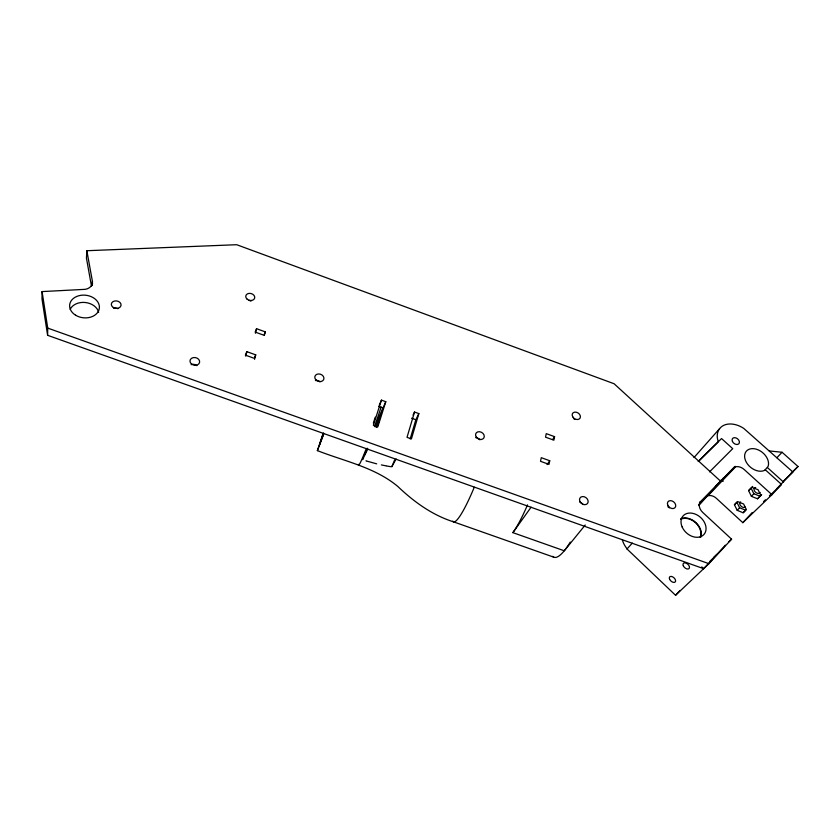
<?xml version="1.0" encoding="UTF-8"?>
<svg xmlns="http://www.w3.org/2000/svg" width="840" height="840" viewBox="0 0 840 840"><rect width="100%" height="100%" fill="white"/><g stroke="black" fill="none" stroke-linecap="round" stroke-linejoin="round"><path stroke-width="1.26" d="M715.386 486.455L720.489 481.1L614.093 383.744L236.691 244.713L86.856 250.719L92.442 281.505C93.167 285.726 89.04 288.781 85.27 289.328L42.074 291.585L42 298.956L47.607 335.307L703.658 568.68L725.372 545.181M47.607 335.307L47.733 328.104L42.074 291.585M86.856 250.719L86.436 258.153L91.497 286.262M92.201 285.159L92.442 281.505M92.348 285.474L92.505 283.038M553.844 557.193L453.401 521.808C432.075 515.014 413.753 501.68 397.719 486.381C374.776 467.271 344.474 461.265 317.373 450.618L322.917 434.185M549.738 460.73L549.003 464.373L540.529 461.318L541.275 457.685L549.738 460.73L547.082 464.552M554.589 436.663L553.875 440.181L545.528 437.157L546.263 433.64L554.589 436.663L552.615 439.572M245.732 356.149L246.855 351.666L255.728 354.858L254.562 359.331M255.413 333.249L256.578 328.713L265.314 331.873L264.401 335.255M410.183 438.963L415.832 419.759L418.845 413.595L414.519 412.041L413.038 415.128M418.845 413.595L411.411 438.911L407.022 437.336L414.519 412.041M376.95 427.067L383.03 407.957L378.714 406.413M385.791 401.699L377.79 426.878L373.37 425.292L381.444 400.134L385.791 401.699L376.782 422.163A39.228 1.901 -70.3 0 1 375.322 426.321M376.12 427.287L379.103 418.887L376.446 427.235M373.349 423.119L375.27 417.155M323.421 432.999L319.599 444.433L323.841 433.451M323.526 434.564L317.373 450.618M255.728 354.858L254.289 358.334L245.385 355.131L246.855 351.666M265.314 331.873L263.907 335.233L255.161 332.073L256.578 328.713M379.176 405.363L381.444 400.134M362.806 458.871L362.544 459.669A233.825 10.721 -69.8 0 0 367.805 448.906M700.109 501.879C698.05 505.418 699.888 509.817 702.681 512.379L731.587 539.165L708.928 563.682L675.57 595.287L626.997 548.961L632.321 543.113M764.726 470.39L768.138 466.316A13.461 9.503 40.1 0 0 755.979 449.085A13.461 9.503 40.1 0 0 745.385 460.236A13.461 9.503 40.1 0 0 764.085 470.589L765.366 469.854L781.484 484.397L771.96 494.707L742.823 522.669L716.341 498.298A8.453 6.216 41 0 0 708.824 495.579L707.458 495.369L700.15 502.824M396.133 458.976L391.734 466.851A41.916 3.056 -70.3 0 0 394.632 460.026M585.239 525.01L564.27 550.788L512.883 532.644L531.08 507.203M694.008 457.548L719.607 428.652M698.639 504.913L707.868 495.358L699.101 505.113M776.969 488.481L798 466.505L782.072 452.267L769.209 450.933M675.57 595.287L679.99 590.51M742.823 522.669L752.241 512.505M743.159 512.768L745.574 510.185L739.61 507.759L736.859 502.205L734.433 504.756L737.195 510.332L743.159 512.768L746.403 509.618L743.621 504L737.625 501.575L734.433 504.756M759.958 496.178L753.837 493.752L751.044 488.061L748.598 490.634L751.401 496.335L757.533 498.781L761.649 494.54M751.401 496.335L753.837 493.752M737.195 510.332L739.61 507.759M776.916 457.706L782.072 452.267M707.458 495.369L734.979 466.463L736.397 466.683A8.799 6.3 40.3 0 1 744.198 469.539L771.96 494.707M707.942 495.81L735.483 466.925M699.489 502.677L734.979 466.463M709.558 471.86L732.722 448.665L721.539 438.554L698.208 461.454M626.997 548.961L626.336 547.817A21.914 16.968 41.2 0 1 622.356 539.984M748.598 490.634L752.703 486.402M698.691 461.233L718.252 441.777L717.392 438.312A21.514 15.236 39 0 1 743.736 428.39L792.897 472.038L783.72 480.879M757.533 498.781L760.904 495.506L758.09 489.752L751.916 487.326M790.461 473.771L798 466.505M769.419 495.747L771.309 493.931M763.56 501.627L765.45 499.81M771.11 494.372L781.484 484.397M728.91 541.706L731.587 539.165M714.021 557.088L716.856 554.4M709.769 561.446L714.483 556.973M390.726 466.694L387.041 466.053M386.431 465.938L381.339 464.909M376.688 463.848L367.185 461.202M366.566 461.013L365.957 460.814M378.546 422.793L376.782 422.163M47.733 328.104L708.928 563.682M411.548 418.215L415.832 419.759M767.487 467.618L783.583 482.129M721.266 479.535L723.177 481.278M701.778 566.905L703.668 568.68M367.185 448.203A39.228 1.901 -70.3 0 1 364.361 455.217M579.968 502.278A4.631 3.654 37.6 0 1 583.044 504.578M527.52 504.872A60.312 11.14 -70.5 0 1 512.883 532.644M570.276 542.083A60.06 13.797 -70.5 0 1 552.647 556.322M573.489 418.541A4.4 3.339 33.7 0 1 574.833 419.475M381.139 406.969A39.228 1.88 -70.3 0 1 374.462 426.626M365.873 449.631A39.228 1.88 -70.3 0 1 358.544 464.331M474.275 487.231A60.564 8.453 -70.4 0 1 452.729 521.115M680.915 518.668A14.312 10.773 41.8 0 1 695.961 522.627A14.312 10.773 41.8 0 1 700.77 537.201M668.125 506.93A4.337 3.276 40.4 0 1 669.029 507.612M745.279 507.108A3.528 2.321 40.2 0 1 740.796 505.869A3.528 2.321 40.2 0 1 740.649 501.921M760.148 492.461A3.602 2.415 39.7 0 1 755.066 491.788A3.602 2.415 39.7 0 1 755.716 487.526M668.136 506.741A4.567 3.455 40.4 0 1 669.438 507.801M475.786 437.671A4.557 3.633 30.2 0 1 479.892 439.824M315.42 380.562A4.631 3.717 19.1 0 1 320.103 381.759M113.694 308.248A4.851 3.717 7.6 0 1 117.957 308.7M680.788 519.194A13.85 10.427 41.8 0 1 695.709 522.869A13.85 10.427 41.8 0 1 700.214 537.337M70.182 309.341A14.805 11.298 6 0 1 85.249 302.494A14.805 11.298 6 0 1 98.616 312.281M191.132 364.675A4.819 3.853 11 0 1 196.865 365.663M248.829 300.363A4.557 3.486 14.8 0 1 250.971 301.13M723.671 478.685A2.541 1.701 41.5 0 1 722.778 478.38M683.298 565.782A3.843 2.321 42 0 0 688.905 568.691A3.843 2.321 42 0 0 686.543 563.336A3.843 2.321 42 0 0 683.298 565.782M669.596 579.222A3.759 2.226 42.4 0 0 675.045 582.11A3.759 2.226 42.4 0 0 672.703 576.891A3.759 2.226 42.4 0 0 669.596 579.222M732.459 441.494A4.085 2.898 39 0 0 738.791 443.814A4.085 2.898 39 0 0 736.008 437.934A4.085 2.898 39 0 0 732.459 441.494M667.769 505.176A4.609 3.465 40.2 0 0 674.95 507.749A4.609 3.465 40.2 0 0 672.01 500.923A4.609 3.465 40.2 0 0 667.769 505.176M476.312 437.115A4.589 3.644 30.1 0 0 483.861 437.955A4.589 3.644 30.1 0 0 479.598 431.729A4.589 3.644 30.1 0 0 476.312 437.115M315.924 379.89A4.662 3.728 19.2 0 0 323.694 379.522A4.662 3.728 19.2 0 0 318.476 373.947A4.662 3.728 19.2 0 0 315.924 379.89M113.305 307.482A4.893 3.728 7.8 0 0 121.055 305.319A4.893 3.728 7.8 0 0 114.251 301.088A4.893 3.728 7.8 0 0 113.305 307.482M682.164 527.006A13.954 10.458 41.7 0 0 703.794 534.629A13.954 10.458 41.7 0 0 694.649 513.87A13.954 10.458 41.7 0 0 682.164 527.006M75.569 315.189A14.931 11.34 6.2 0 0 99.298 308.553A14.931 11.34 6.2 0 0 78.687 295.774A14.931 11.34 6.2 0 0 75.569 315.189M579.968 501.543A4.673 3.665 37.5 0 0 587.444 503.58A4.673 3.665 37.5 0 0 584.105 496.724A4.673 3.665 37.5 0 0 579.968 501.543M191.688 364.161A4.862 3.864 11.2 0 0 199.573 362.45A4.862 3.864 11.2 0 0 193.2 357.63A4.862 3.864 11.2 0 0 191.688 364.161M247.054 299.103A4.589 3.507 15 0 0 254.615 298.316A4.589 3.507 15 0 0 249.06 293.381A4.589 3.507 15 0 0 247.054 299.103M572.786 416.903A4.431 3.349 33.6 0 0 579.925 418.341A4.431 3.349 33.6 0 0 576.188 412.188A4.431 3.349 33.6 0 0 572.786 416.903"/></g></svg>
